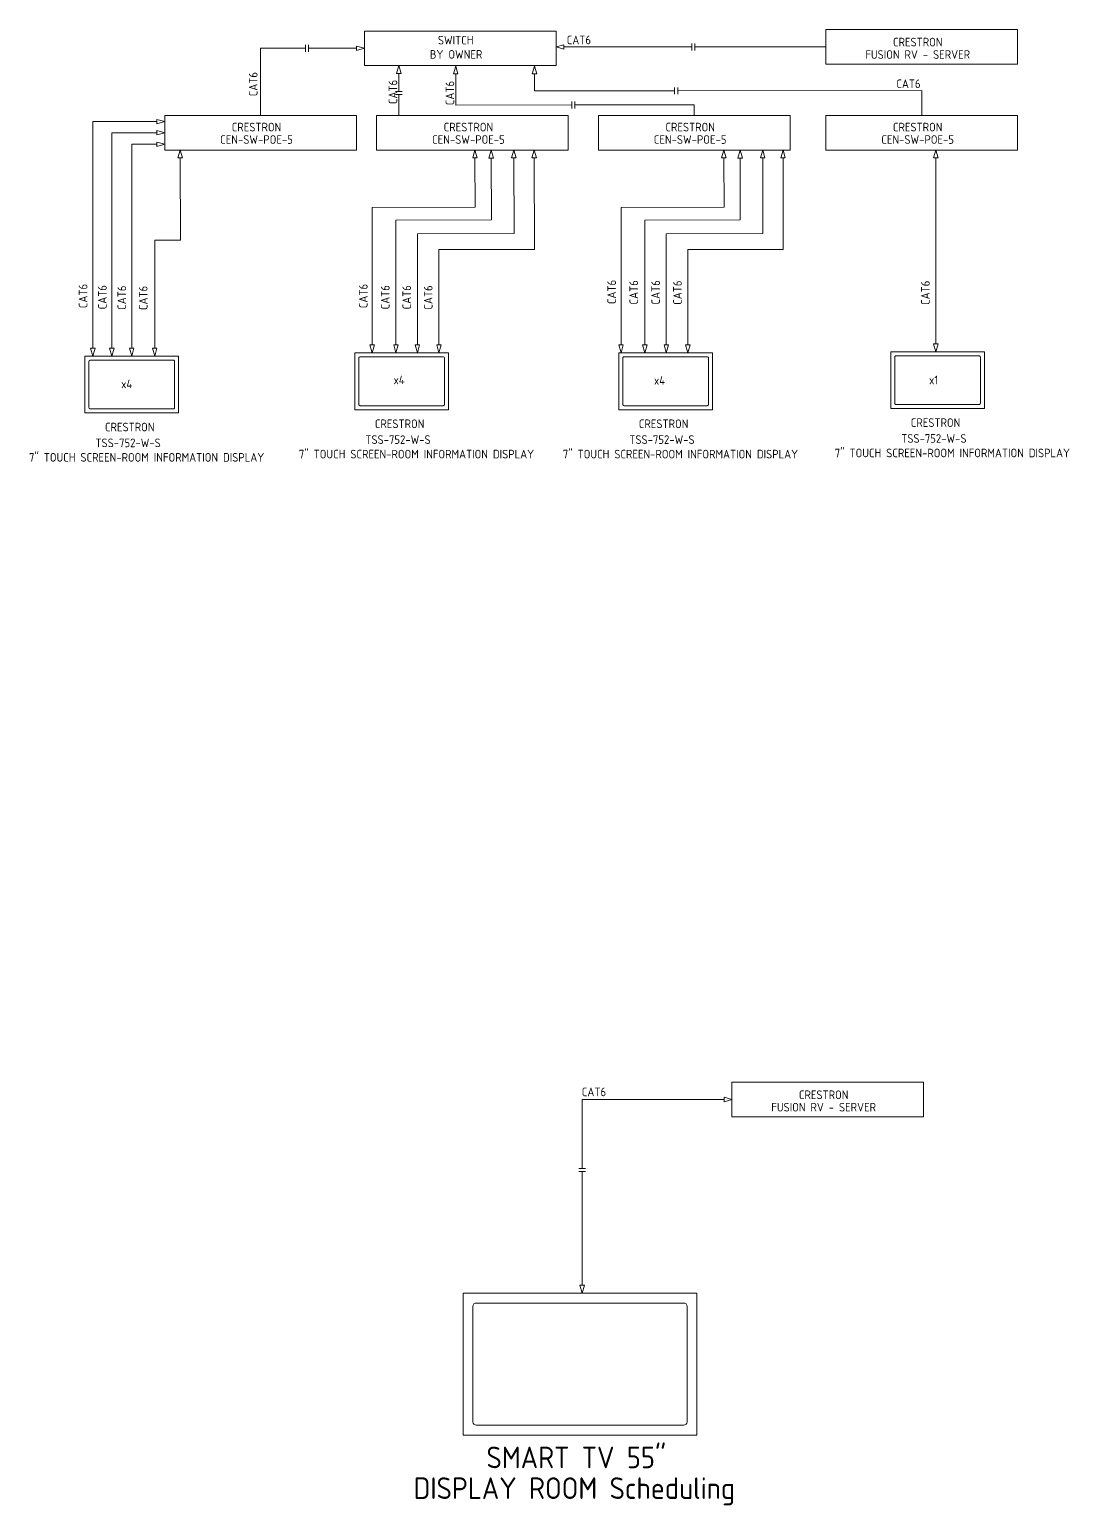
# Model space of a CAD drawing. Header units: millimetres. Extents: x 52029 to 181395, y -167683 to -9934.
# Drawn here: x 91374 to 121503, y -128811 to -86075 of the extents above; entities that cross this region are included whole.
import ezdxf
from ezdxf.enums import TextEntityAlignment as Align

# ---------------------------------------------------------------- set-up
doc = ezdxf.new("R2010")
doc.units = ezdxf.units.MM
doc.header["$LTSCALE"] = 3
doc.layers.add('FUR', color=8, linetype='Continuous', lineweight=5)
doc.styles.add('style1', font='isocp.shx', dxfattribs={"height": 1})

msp = doc.modelspace()

# ---------------------------------------------------------------- linework, layer by layer
at = {"layer": 'FUR', "color": 3}
for p, q in [((98068, -86619), (99371, -86619)), ((98068, -88563), (98068, -86619)), ((99458, -86619), (100848, -86619)), ((110565, -86580), (106857, -86580)), ((114448, -86580), (110652, -86580)), ((102073, -87865), (102073, -87349)), ((103722, -88265), (103722, -87360)), ((106006, -87853), (106006, -87360)), ((102073, -88563), (102073, -87953)), ((110064, -87849), (106006, -87853)), ((117222, -87841), (110152, -87849)), ((117222, -88563), (117222, -87841)), ((107088, -88259), (103721, -88265)), ((110631, -88253), (107176, -88259)), ((110631, -88563), (110631, -88253)), ((93207, -92177), (93206, -88742)), ((93206, -88742), (95064, -88742)), ((93758, -92177), (93758, -89063)), ((93758, -89063), (95064, -89063)), ((94336, -92177), (94336, -89397)), ((94336, -89397), (95064, -89397)), ((95737, -89793), (95745, -92177)), ((104278, -89793), (104283, -91220)), ((104749, -89799), (104755, -91588)), ((105405, -89793), (105413, -91979)), ((105994, -89793), (106002, -92441)), ((111489, -89793), (111494, -91220)), ((111960, -89799), (111966, -91588)), ((112616, -89793), (112623, -91979)), ((113204, -89793), (113212, -92441)), ((117631, -95176), (117631, -89793)), ((101302, -91230), (104283, -91220)), ((101302, -95209), (101302, -91230)), ((108512, -91230), (111494, -91220)), ((108512, -95209), (108512, -91230)), ((101991, -91597), (104755, -91588)), ((101991, -95209), (101991, -91597)), ((109201, -91597), (111966, -91588)), ((109201, -95209), (109201, -91597)), ((93207, -95304), (93207, -92177)), ((93758, -95304), (93758, -92177)), ((94336, -95304), (94336, -92177)), ((95002, -95304), (95002, -92177)), ((95002, -92177), (95745, -92177)), ((102610, -91986), (105413, -91979)), ((102610, -95209), (102610, -91986)), ((109821, -91986), (112623, -91979)), ((109821, -95209), (109821, -91986)), ((103236, -95209), (103236, -92441)), ((103236, -92441), (106002, -92441)), ((110447, -95209), (110447, -92441)), ((110447, -92441), (113212, -92441)), ((107387, -119056), (107387, -117055)), ((107387, -117055), (111495, -117055)), ((107387, -122432), (107387, -119143))]:
    msp.add_line(p, q, dxfattribs=at)
at = {"layer": 'FUR', "color": 7}
for points in [[(101077, -86119), (106628, -86119), (106628, -87120), (101077, -87120)], [(114448, -86075), (119999, -86075), (119999, -87077), (114448, -87077)], [(100848, -86554), (101077, -86619), (100848, -86684)], [(106857, -86514), (106628, -86580), (106857, -86645)], [(102138, -87349), (102073, -87120), (102008, -87349)], [(103786, -87360), (103721, -87132), (103655, -87360)], [(106071, -87360), (106006, -87132), (105941, -87360)], [(95064, -88807), (95292, -88742), (95064, -88677)], [(95292, -88563), (100844, -88563), (100844, -89564), (95292, -89564)], [(101431, -88563), (106983, -88563), (106983, -89564), (101431, -89564)], [(107855, -88563), (113406, -88563), (113406, -89564), (107855, -89564)], [(114446, -88563), (119998, -88563), (119998, -89564), (114446, -89564)], [(95064, -89128), (95292, -89063), (95064, -88998)], [(95064, -89462), (95292, -89397), (95064, -89332)], [(95802, -89793), (95737, -89564), (95672, -89793)], [(104343, -89793), (104278, -89564), (104213, -89793)], [(104814, -89799), (104749, -89570), (104684, -89799)], [(105470, -89793), (105405, -89564), (105340, -89793)], [(106059, -89793), (105994, -89564), (105929, -89793)], [(111554, -89793), (111489, -89564), (111424, -89793)], [(112025, -89799), (111960, -89570), (111895, -89799)], [(112681, -89793), (112616, -89564), (112550, -89793)], [(113269, -89793), (113204, -89564), (113139, -89793)], [(117696, -89793), (117631, -89564), (117566, -89793)], [(101237, -95209), (101302, -95438), (101367, -95209)], [(101926, -95209), (101991, -95438), (102056, -95209)], [(102545, -95209), (102610, -95438), (102676, -95209)], [(103171, -95209), (103236, -95438), (103301, -95209)], [(108447, -95209), (108512, -95438), (108577, -95209)], [(109136, -95209), (109201, -95438), (109267, -95209)], [(109756, -95209), (109821, -95438), (109886, -95209)], [(110382, -95209), (110447, -95438), (110512, -95209)], [(117566, -95176), (117631, -95405), (117696, -95176)], [(95691, -95532), (92981, -95532), (92981, -97177), (95691, -97177)], [(93141, -95304), (93207, -95532), (93272, -95304)], [(93692, -95304), (93758, -95532), (93823, -95304)], [(94271, -95304), (94336, -95532), (94401, -95304)], [(94937, -95304), (95002, -95532), (95067, -95304)], [(103511, -95438), (100800, -95438), (100800, -97082), (103511, -97082)], [(111158, -95438), (108447, -95438), (108447, -97082), (111158, -97082)], [(119036, -95405), (116325, -95405), (116325, -97049), (119036, -97049)], [(111724, -116554), (117275, -116554), (117275, -117556), (111724, -117556)], [(111495, -117120), (111724, -117055), (111495, -116990)], [(107322, -122432), (107387, -122661), (107452, -122432)], [(103934, -122661), (110710, -122661), (110710, -126772), (103934, -126772)]]:
    msp.add_lwpolyline(points, close=True, dxfattribs=at)
for points in [[(99371, -86718), (99371, -86521)], [(99458, -86718), (99458, -86521)], [(110565, -86678), (110565, -86481)], [(110652, -86678), (110652, -86481)], [(101974, -87865), (102172, -87865)], [(101974, -87953), (102172, -87953)], [(110064, -87947), (110064, -87750)], [(110152, -87947), (110152, -87750)], [(107088, -88358), (107088, -88160)], [(107176, -88358), (107176, -88160)]]:
    msp.add_lwpolyline(points, dxfattribs=at)
for points in [[(95538, -95647), (93134, -95647, 0.414214), (93096, -95686), (93096, -97023, 0.414214), (93134, -97062), (95538, -97062, 0.414214), (95576, -97023), (95576, -95686, 0.414214)], [(103357, -95553), (100954, -95553, 0.414214), (100915, -95591), (100915, -96929, 0.414214), (100954, -96967), (103357, -96967, 0.414214), (103395, -96929), (103395, -95591, 0.414214)], [(111004, -95553), (108601, -95553, 0.414214), (108562, -95591), (108562, -96929, 0.414214), (108601, -96967), (111004, -96967, 0.414214), (111043, -96929), (111043, -95591, 0.414214)], [(118882, -95520), (116479, -95520, 0.414214), (116441, -95558), (116441, -96896, 0.414214), (116479, -96934), (118882, -96934, 0.414214), (118921, -96896), (118921, -95558, 0.414214)], [(104318, -122949), (110326, -122949, -0.414214), (110422, -123045), (110422, -126388, -0.414214), (110326, -126484), (104318, -126484, -0.414214), (104222, -126388), (104222, -123045, -0.414214)]]:
    msp.add_lwpolyline(points, format="xyb", close=True, dxfattribs=at)
at = {"layer": 'FUR'}
for points in [[(107288, -119056), (107486, -119056)], [(107288, -119143), (107486, -119143)]]:
    msp.add_lwpolyline(points, dxfattribs=at)

# ---------------------------------------------------------------- texts
at = {"layer": 'FUR', "color": 7, "style": 'style1'}
for s, p in [('SWITCH ', (103792, -86509)), ('CAT6', (107290, -86502)), ('CRESTRON', (117106, -86564)), ('FUSION RV - SERVER', (117106, -86924)), ('CAT6', (116838, -87771)), ('CRESTRON', (97950, -89025)), ('CRESTRON', (104089, -89025)), ('CRESTRON', (110513, -89025)), ('CRESTRON', (117104, -89025)), ('CEN-SW-POE-5', (97950, -89385)), ('CEN-SW-POE-5', (104089, -89385)), ('CEN-SW-POE-5', (110513, -89385)), ('CEN-SW-POE-5', (117104, -89385)), ('CAT6', (107726, -116961)), ('CRESTRON', (114381, -117044)), ('FUSION RV - SERVER', (114381, -117404))]:
    msp.add_text(s, height=250, dxfattribs=at).set_placement(p, align=Align.CENTER)
for s, height, p in [('BY OWNER', 250, (102972, -86920)), ('x4', 250, (101920, -96345)), ('x4', 250, (109464, -96360)), ('x1', 250, (117435, -96347)), ('x4', 250, (94029, -96462)), ('CRESTRON', 250, (101379, -97615)), ('CRESTRON', 250, (109027, -97615)), ('CRESTRON', 250, (116905, -97582)), ('CRESTRON', 250, (93560, -97710)), ('TSS-752-W-S', 250, (101103, -98074)), ('TSS-752-W-S', 250, (108750, -98074)), ('TSS-752-W-S', 250, (116628, -98041)), ('7" TOUCH SCREEN-ROOM INFORMATION DISPLAY', 250, (91358, -98588)), ('TSS-752-W-S', 250, (93284, -98168)), ('7" TOUCH SCREEN-ROOM INFORMATION DISPLAY', 250, (99177, -98494)), ('7" TOUCH SCREEN-ROOM INFORMATION DISPLAY', 250, (106824, -98494)), ('7" TOUCH SCREEN-ROOM INFORMATION DISPLAY', 250, (114702, -98461)), ('SMART TV 55"', 625, (104613, -127732)), ('DISPLAY ROOM Scheduling', 625, (102502, -128622))]:
    msp.add_text(s, height=height, dxfattribs=at).set_placement(p)
for p in [(97980, -87657), (102028, -87883), (103678, -87914), (93051, -93792), (93610, -93826), (94174, -93840), (94793, -93847), (101169, -93792), (101806, -93827), (102428, -93827), (103050, -93834), (108365, -93674), (109003, -93685), (109639, -93685), (110271, -93694), (117454, -93698)]:
    msp.add_text('CAT6', height=250, rotation=90, dxfattribs=at).set_placement(p, align=Align.CENTER)

doc.saveas('drawing.dxf')
